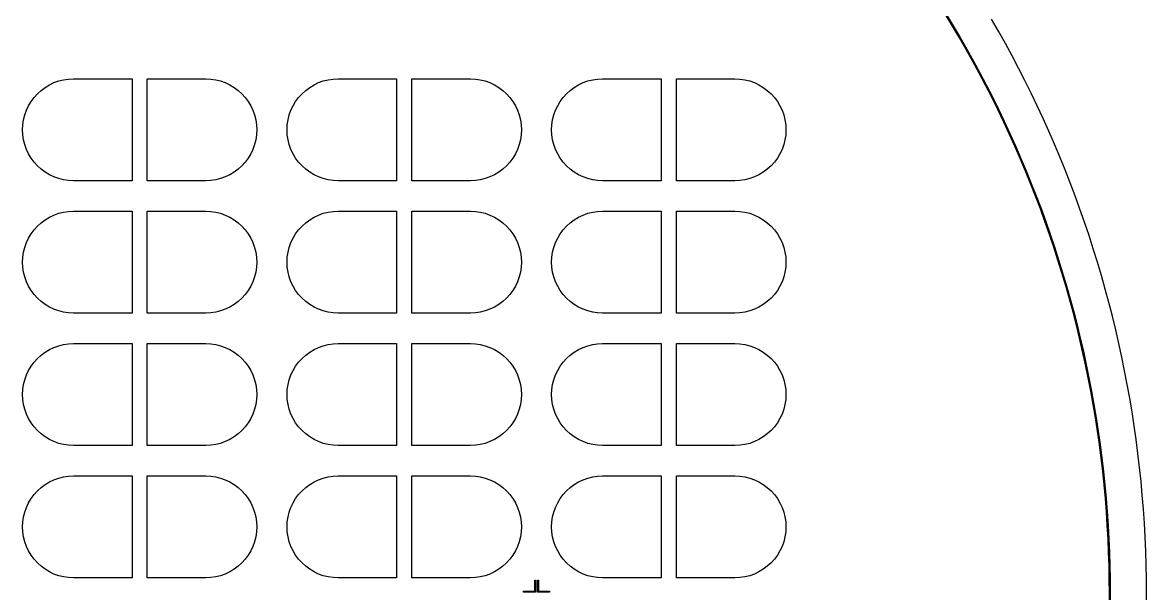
# Model space of a CAD drawing. Extents: x -18 to 132, y -42 to 114.
# Drawn here: x 55 to 131.5, y 36 to 74.8 of the extents above; entities that cross this region are included whole.
import ezdxf

# ---------------------------------------------------------------- set-up
doc = ezdxf.new("R2010")
doc.units = 0

msp = doc.modelspace()

# ---------------------------------------------------------------- linework, layer by layer
for p, q in [((118.308, 74.5448), (117.83, 75.3311)), ((117.873, 75.3573), (118.351, 74.5706)), ((121.432, 74.1996), (120.958, 75.0242)), ((118.776, 73.7528), (118.308, 74.5448)), ((118.351, 74.5706), (118.82, 73.778)), ((121.895, 73.3692), (121.432, 74.1996)), ((119.235, 72.955), (118.776, 73.7528)), ((118.82, 73.778), (119.278, 72.9797)), ((119.683, 72.1517), (119.235, 72.955)), ((119.278, 72.9797), (119.727, 72.1758)), ((122.349, 72.5332), (121.895, 73.3692)), ((120.122, 71.343), (119.683, 72.1517)), ((119.727, 72.1758), (120.166, 71.3665)), ((122.792, 71.6917), (122.349, 72.5332)), ((120.551, 70.5289), (120.122, 71.343)), ((120.166, 71.3665), (120.595, 70.5519)), ((123.225, 70.8449), (122.792, 71.6917)), ((56.2987, 70.1823), (56.5722, 70.3852)), ((56.5722, 70.3852), (56.8643, 70.5603)), ((56.8643, 70.5603), (57.1721, 70.7059)), ((57.1721, 70.7059), (57.4927, 70.8206)), ((57.4927, 70.8206), (57.823, 70.9033)), ((57.823, 70.9033), (58.1599, 70.9533)), ((58.1599, 70.9533), (58.5, 70.97)), ((58.5, 70.97), (62.485, 70.97)), ((62.485, 70.97), (62.485, 64.03)), ((63.515, 64.03), (63.515, 70.97)), ((63.515, 70.97), (67.5, 70.97)), ((67.5, 70.97), (67.8401, 70.9533)), ((67.8401, 70.9533), (68.177, 70.9033)), ((68.177, 70.9033), (68.5073, 70.8206)), ((68.5073, 70.8206), (68.8279, 70.7059)), ((68.8279, 70.7059), (69.1357, 70.5603)), ((69.1357, 70.5603), (69.4278, 70.3852)), ((69.4278, 70.3852), (69.7013, 70.1823)), ((74.2987, 70.1823), (74.5722, 70.3852)), ((74.5722, 70.3852), (74.8643, 70.5603)), ((74.8643, 70.5603), (75.1721, 70.7059)), ((75.1721, 70.7059), (75.4927, 70.8206)), ((75.4927, 70.8206), (75.823, 70.9033)), ((75.823, 70.9033), (76.1599, 70.9533)), ((76.1599, 70.9533), (76.5, 70.97)), ((76.5, 70.97), (80.485, 70.97)), ((80.485, 70.97), (80.485, 64.03)), ((81.515, 64.03), (81.515, 70.97)), ((81.515, 70.97), (85.5, 70.97)), ((85.5, 70.97), (85.8401, 70.9533)), ((85.8401, 70.9533), (86.177, 70.9033)), ((86.177, 70.9033), (86.5073, 70.8206)), ((86.5073, 70.8206), (86.8279, 70.7059)), ((86.8279, 70.7059), (87.1357, 70.5603)), ((87.1357, 70.5603), (87.4278, 70.3852)), ((87.4278, 70.3852), (87.7013, 70.1823)), ((92.2987, 70.1823), (92.5722, 70.3852)), ((92.5722, 70.3852), (92.8643, 70.5603)), ((92.8643, 70.5603), (93.1721, 70.7059)), ((93.1721, 70.7059), (93.4927, 70.8206)), ((93.4927, 70.8206), (93.823, 70.9033)), ((93.823, 70.9033), (94.1599, 70.9533)), ((94.1599, 70.9533), (94.5, 70.97)), ((94.5, 70.97), (98.485, 70.97)), ((98.485, 70.97), (98.485, 64.03)), ((99.515, 64.03), (99.515, 70.97)), ((99.515, 70.97), (103.5, 70.97)), ((103.5, 70.97), (103.84, 70.9533)), ((103.84, 70.9533), (104.177, 70.9033)), ((104.177, 70.9033), (104.507, 70.8206)), ((104.507, 70.8206), (104.828, 70.7059)), ((104.828, 70.7059), (105.136, 70.5603)), ((105.136, 70.5603), (105.428, 70.3852)), ((105.428, 70.3852), (105.701, 70.1823)), ((120.969, 69.7096), (120.551, 70.5289)), ((120.595, 70.5519), (121.014, 69.7321)), ((123.647, 69.9928), (123.225, 70.8449)), ((55.6148, 69.4278), (55.8177, 69.7013)), ((55.8177, 69.7013), (56.0463, 69.9537)), ((56.0463, 69.9537), (56.2987, 70.1823)), ((69.7013, 70.1823), (69.9537, 69.9537)), ((69.9537, 69.9537), (70.1823, 69.7013)), ((70.1823, 69.7013), (70.3852, 69.4278)), ((73.6148, 69.4278), (73.8177, 69.7013)), ((73.8177, 69.7013), (74.0463, 69.9537)), ((74.0463, 69.9537), (74.2987, 70.1823)), ((87.7013, 70.1823), (87.9537, 69.9537)), ((87.9537, 69.9537), (88.1823, 69.7013)), ((88.1823, 69.7013), (88.3852, 69.4278)), ((91.6148, 69.4278), (91.8177, 69.7013)), ((91.8177, 69.7013), (92.0463, 69.9537)), ((92.0463, 69.9537), (92.2987, 70.1823)), ((105.701, 70.1823), (105.954, 69.9537)), ((105.954, 69.9537), (106.182, 69.7013)), ((106.182, 69.7013), (106.385, 69.4278)), ((121.378, 68.8853), (120.969, 69.7096)), ((121.014, 69.7321), (121.423, 68.9072)), ((124.059, 69.1355), (123.647, 69.9928)), ((55.1794, 68.5073), (55.2941, 68.8279)), ((55.2941, 68.8279), (55.4397, 69.1357)), ((55.4397, 69.1357), (55.6148, 69.4278)), ((70.3852, 69.4278), (70.5603, 69.1357)), ((70.5603, 69.1357), (70.7059, 68.8279)), ((70.7059, 68.8279), (70.8206, 68.5073)), ((73.1794, 68.5073), (73.2941, 68.8279)), ((73.2941, 68.8279), (73.4397, 69.1357)), ((73.4397, 69.1357), (73.6148, 69.4278)), ((88.3852, 69.4278), (88.5603, 69.1357)), ((88.5603, 69.1357), (88.7059, 68.8279)), ((88.7059, 68.8279), (88.8206, 68.5073)), ((91.1794, 68.5073), (91.2941, 68.8279)), ((91.2941, 68.8279), (91.4397, 69.1357)), ((91.4397, 69.1357), (91.6148, 69.4278)), ((106.385, 69.4278), (106.56, 69.1357)), ((106.56, 69.1357), (106.706, 68.8279)), ((106.706, 68.8279), (106.821, 68.5073)), ((121.777, 68.0559), (121.378, 68.8853)), ((121.423, 68.9072), (121.822, 68.0773)), ((124.461, 68.2733), (124.059, 69.1355)), ((55.0467, 67.8401), (55.0967, 68.177)), ((55.0967, 68.177), (55.1794, 68.5073)), ((70.8206, 68.5073), (70.9033, 68.177)), ((70.9033, 68.177), (70.9533, 67.8401)), ((73.0467, 67.8401), (73.0967, 68.177)), ((73.0967, 68.177), (73.1794, 68.5073)), ((88.8206, 68.5073), (88.9033, 68.177)), ((88.9033, 68.177), (88.9533, 67.8401)), ((91.0467, 67.8401), (91.0967, 68.177)), ((91.0967, 68.177), (91.1794, 68.5073)), ((106.821, 68.5073), (106.903, 68.177)), ((106.903, 68.177), (106.953, 67.8401)), ((121.822, 68.0773), (122.21, 67.2426)), ((124.851, 67.4062), (124.461, 68.2733)), ((55.03, 67.5), (55.0467, 67.8401)), ((55.0467, 67.1599), (55.03, 67.5)), ((70.9533, 67.8401), (70.97, 67.5)), ((70.97, 67.5), (70.9533, 67.1599)), ((73.03, 67.5), (73.0467, 67.8401)), ((73.0467, 67.1599), (73.03, 67.5)), ((88.9533, 67.8401), (88.97, 67.5)), ((88.97, 67.5), (88.9533, 67.1599)), ((91.03, 67.5), (91.0467, 67.8401)), ((91.0467, 67.1599), (91.03, 67.5)), ((106.953, 67.8401), (106.97, 67.5)), ((106.97, 67.5), (106.953, 67.1599)), ((122.165, 67.2218), (121.777, 68.0559)), ((125.231, 66.5344), (124.851, 67.4062)), ((55.0967, 66.823), (55.0467, 67.1599)), ((55.1794, 66.4927), (55.0967, 66.823)), ((70.9033, 66.823), (70.8206, 66.4927)), ((70.9533, 67.1599), (70.9033, 66.823)), ((73.0967, 66.823), (73.0467, 67.1599)), ((73.1794, 66.4927), (73.0967, 66.823)), ((88.9033, 66.823), (88.8206, 66.4927)), ((88.9533, 67.1599), (88.9033, 66.823)), ((91.0967, 66.823), (91.0467, 67.1599)), ((91.1794, 66.4927), (91.0967, 66.823)), ((106.903, 66.823), (106.821, 66.4927)), ((106.953, 67.1599), (106.903, 66.823)), ((122.543, 66.383), (122.165, 67.2218)), ((122.21, 67.2426), (122.589, 66.4032)), ((125.601, 65.658), (125.231, 66.5344)), ((55.2941, 66.1721), (55.1794, 66.4927)), ((55.4397, 65.8643), (55.2941, 66.1721)), ((55.6148, 65.5722), (55.4397, 65.8643)), ((70.5603, 65.8643), (70.3852, 65.5722)), ((70.7059, 66.1721), (70.5603, 65.8643)), ((70.8206, 66.4927), (70.7059, 66.1721)), ((73.2941, 66.1721), (73.1794, 66.4927)), ((73.4397, 65.8643), (73.2941, 66.1721)), ((73.6148, 65.5722), (73.4397, 65.8643)), ((88.5603, 65.8643), (88.3852, 65.5722)), ((88.7059, 66.1721), (88.5603, 65.8643)), ((88.8206, 66.4927), (88.7059, 66.1721)), ((91.2941, 66.1721), (91.1794, 66.4927)), ((91.4397, 65.8643), (91.2941, 66.1721)), ((91.6148, 65.5722), (91.4397, 65.8643)), ((106.56, 65.8643), (106.385, 65.5722)), ((106.706, 66.1721), (106.56, 65.8643)), ((106.821, 66.4927), (106.706, 66.1721)), ((122.911, 65.5396), (122.543, 66.383)), ((122.589, 66.4032), (122.957, 65.5592)), ((55.8177, 65.2987), (55.6148, 65.5722)), ((56.0463, 65.0463), (55.8177, 65.2987)), ((56.2987, 64.8177), (56.0463, 65.0463)), ((69.9537, 65.0463), (69.7013, 64.8177)), ((70.1823, 65.2987), (69.9537, 65.0463)), ((70.3852, 65.5722), (70.1823, 65.2987)), ((73.8177, 65.2987), (73.6148, 65.5722)), ((74.0463, 65.0463), (73.8177, 65.2987)), ((74.2987, 64.8177), (74.0463, 65.0463)), ((87.9537, 65.0463), (87.7013, 64.8177)), ((88.1823, 65.2987), (87.9537, 65.0463)), ((88.3852, 65.5722), (88.1823, 65.2987)), ((91.8177, 65.2987), (91.6148, 65.5722)), ((92.0463, 65.0463), (91.8177, 65.2987)), ((92.2987, 64.8177), (92.0463, 65.0463)), ((105.954, 65.0463), (105.701, 64.8177)), ((106.182, 65.2987), (105.954, 65.0463)), ((106.385, 65.5722), (106.182, 65.2987)), ((123.268, 64.6917), (122.911, 65.5396)), ((122.957, 65.5592), (123.314, 64.7108)), ((125.959, 64.7771), (125.601, 65.658)), ((56.5722, 64.6148), (56.2987, 64.8177)), ((56.8643, 64.4397), (56.5722, 64.6148)), ((57.1721, 64.2941), (56.8643, 64.4397)), ((57.4927, 64.1794), (57.1721, 64.2941)), ((68.8279, 64.2941), (68.5073, 64.1794)), ((69.1357, 64.4397), (68.8279, 64.2941)), ((69.4278, 64.6148), (69.1357, 64.4397)), ((69.7013, 64.8177), (69.4278, 64.6148)), ((74.5722, 64.6148), (74.2987, 64.8177)), ((74.8643, 64.4397), (74.5722, 64.6148)), ((75.1721, 64.2941), (74.8643, 64.4397)), ((75.4927, 64.1794), (75.1721, 64.2941)), ((86.8279, 64.2941), (86.5073, 64.1794)), ((87.1357, 64.4397), (86.8279, 64.2941)), ((87.4278, 64.6148), (87.1357, 64.4397)), ((87.7013, 64.8177), (87.4278, 64.6148)), ((92.5722, 64.6148), (92.2987, 64.8177)), ((92.8643, 64.4397), (92.5722, 64.6148)), ((93.1721, 64.2941), (92.8643, 64.4397)), ((93.4927, 64.1794), (93.1721, 64.2941)), ((104.828, 64.2941), (104.507, 64.1794)), ((105.136, 64.4397), (104.828, 64.2941)), ((105.428, 64.6148), (105.136, 64.4397)), ((105.701, 64.8177), (105.428, 64.6148)), ((123.615, 63.8395), (123.268, 64.6917)), ((123.314, 64.7108), (123.661, 63.8581)), ((126.307, 63.8919), (125.959, 64.7771)), ((57.823, 64.0967), (57.4927, 64.1794)), ((58.1599, 64.0467), (57.823, 64.0967)), ((58.5, 64.03), (58.1599, 64.0467)), ((62.485, 64.03), (58.5, 64.03)), ((67.5, 64.03), (63.515, 64.03)), ((67.8401, 64.0467), (67.5, 64.03)), ((68.177, 64.0967), (67.8401, 64.0467)), ((68.5073, 64.1794), (68.177, 64.0967)), ((75.823, 64.0967), (75.4927, 64.1794)), ((76.1599, 64.0467), (75.823, 64.0967)), ((76.5, 64.03), (76.1599, 64.0467)), ((80.485, 64.03), (76.5, 64.03)), ((85.5, 64.03), (81.515, 64.03)), ((85.8401, 64.0467), (85.5, 64.03)), ((86.177, 64.0967), (85.8401, 64.0467)), ((86.5073, 64.1794), (86.177, 64.0967)), ((93.823, 64.0967), (93.4927, 64.1794)), ((94.1599, 64.0467), (93.823, 64.0967)), ((94.5, 64.03), (94.1599, 64.0467)), ((98.485, 64.03), (94.5, 64.03)), ((103.5, 64.03), (99.515, 64.03)), ((103.84, 64.0467), (103.5, 64.03)), ((104.177, 64.0967), (103.84, 64.0467)), ((104.507, 64.1794), (104.177, 64.0967)), ((123.951, 62.9831), (123.615, 63.8395)), ((123.661, 63.8581), (123.998, 63.0011)), ((126.644, 63.0024), (126.307, 63.8919)), ((124.277, 62.1227), (123.951, 62.9831)), ((123.998, 63.0011), (124.324, 62.1401)), ((126.97, 62.109), (126.644, 63.0024)), ((57.823, 61.9033), (58.1599, 61.9533)), ((58.1599, 61.9533), (58.5, 61.97)), ((58.5, 61.97), (62.485, 61.97)), ((62.485, 61.97), (62.485, 55.03)), ((63.515, 55.03), (63.515, 61.97)), ((63.515, 61.97), (67.5, 61.97)), ((67.5, 61.97), (67.8401, 61.9533)), ((67.8401, 61.9533), (68.177, 61.9033)), ((75.823, 61.9033), (76.1599, 61.9533)), ((76.1599, 61.9533), (76.5, 61.97)), ((76.5, 61.97), (80.485, 61.97)), ((80.485, 61.97), (80.485, 55.03)), ((81.515, 55.03), (81.515, 61.97)), ((81.515, 61.97), (85.5, 61.97)), ((85.5, 61.97), (85.8401, 61.9533)), ((85.8401, 61.9533), (86.177, 61.9033)), ((93.823, 61.9033), (94.1599, 61.9533)), ((94.1599, 61.9533), (94.5, 61.97)), ((94.5, 61.97), (98.485, 61.97)), ((98.485, 61.97), (98.485, 55.03)), ((99.515, 55.03), (99.515, 61.97)), ((99.515, 61.97), (103.5, 61.97)), ((103.5, 61.97), (103.84, 61.9533)), ((103.84, 61.9533), (104.177, 61.9033)), ((124.592, 61.2583), (124.277, 62.1227)), ((124.324, 62.1401), (124.639, 61.2752)), ((127.285, 61.2115), (126.97, 62.109)), ((56.0463, 60.9537), (56.2987, 61.1823)), ((56.2987, 61.1823), (56.5722, 61.3852)), ((56.5722, 61.3852), (56.8643, 61.5603)), ((56.8643, 61.5603), (57.1721, 61.7059)), ((57.1721, 61.7059), (57.4927, 61.8206)), ((57.4927, 61.8206), (57.823, 61.9033)), ((68.177, 61.9033), (68.5073, 61.8206)), ((68.5073, 61.8206), (68.8279, 61.7059)), ((68.8279, 61.7059), (69.1357, 61.5603)), ((69.1357, 61.5603), (69.4278, 61.3852)), ((69.4278, 61.3852), (69.7013, 61.1823)), ((69.7013, 61.1823), (69.9537, 60.9537)), ((74.0463, 60.9537), (74.2987, 61.1823)), ((74.2987, 61.1823), (74.5722, 61.3852)), ((74.5722, 61.3852), (74.8643, 61.5603)), ((74.8643, 61.5603), (75.1721, 61.7059)), ((75.1721, 61.7059), (75.4927, 61.8206)), ((75.4927, 61.8206), (75.823, 61.9033)), ((86.177, 61.9033), (86.5073, 61.8206)), ((86.5073, 61.8206), (86.8279, 61.7059)), ((86.8279, 61.7059), (87.1357, 61.5603)), ((87.1357, 61.5603), (87.4278, 61.3852)), ((87.4278, 61.3852), (87.7013, 61.1823)), ((87.7013, 61.1823), (87.9537, 60.9537)), ((92.0463, 60.9537), (92.2987, 61.1823)), ((92.2987, 61.1823), (92.5722, 61.3852)), ((92.5722, 61.3852), (92.8643, 61.5603)), ((92.8643, 61.5603), (93.1721, 61.7059)), ((93.1721, 61.7059), (93.4927, 61.8206)), ((93.4927, 61.8206), (93.823, 61.9033)), ((104.177, 61.9033), (104.507, 61.8206)), ((104.507, 61.8206), (104.828, 61.7059)), ((104.828, 61.7059), (105.136, 61.5603)), ((105.136, 61.5603), (105.428, 61.3852)), ((105.428, 61.3852), (105.701, 61.1823)), ((105.701, 61.1823), (105.954, 60.9537)), ((124.897, 60.3901), (124.592, 61.2583)), ((124.639, 61.2752), (124.944, 60.4064)), ((127.588, 60.3103), (127.285, 61.2115)), ((55.4397, 60.1357), (55.6148, 60.4278)), ((55.6148, 60.4278), (55.8177, 60.7013)), ((55.8177, 60.7013), (56.0463, 60.9537)), ((69.9537, 60.9537), (70.1823, 60.7013)), ((70.1823, 60.7013), (70.3852, 60.4278)), ((70.3852, 60.4278), (70.5603, 60.1357)), ((73.4397, 60.1357), (73.6148, 60.4278)), ((73.6148, 60.4278), (73.8177, 60.7013)), ((73.8177, 60.7013), (74.0463, 60.9537)), ((87.9537, 60.9537), (88.1823, 60.7013)), ((88.1823, 60.7013), (88.3852, 60.4278)), ((88.3852, 60.4278), (88.5603, 60.1357)), ((91.4397, 60.1357), (91.6148, 60.4278)), ((91.6148, 60.4278), (91.8177, 60.7013)), ((91.8177, 60.7013), (92.0463, 60.9537)), ((105.954, 60.9537), (106.182, 60.7013)), ((106.182, 60.7013), (106.385, 60.4278)), ((106.385, 60.4278), (106.56, 60.1357)), ((55.1794, 59.5073), (55.2941, 59.8279)), ((55.2941, 59.8279), (55.4397, 60.1357)), ((70.5603, 60.1357), (70.7059, 59.8279)), ((70.7059, 59.8279), (70.8206, 59.5073)), ((73.1794, 59.5073), (73.2941, 59.8279)), ((73.2941, 59.8279), (73.4397, 60.1357)), ((88.5603, 60.1357), (88.7059, 59.8279)), ((88.7059, 59.8279), (88.8206, 59.5073)), ((91.1794, 59.5073), (91.2941, 59.8279)), ((91.2941, 59.8279), (91.4397, 60.1357)), ((106.56, 60.1357), (106.706, 59.8279)), ((106.706, 59.8279), (106.821, 59.5073)), ((125.191, 59.5183), (124.897, 60.3901)), ((124.944, 60.4064), (125.238, 59.534)), ((127.881, 59.4055), (127.588, 60.3103)), ((55.0467, 58.8401), (55.0967, 59.177)), ((55.0967, 59.177), (55.1794, 59.5073)), ((70.8206, 59.5073), (70.9033, 59.177)), ((70.9033, 59.177), (70.9533, 58.8401)), ((73.0467, 58.8401), (73.0967, 59.177)), ((73.0967, 59.177), (73.1794, 59.5073)), ((88.8206, 59.5073), (88.9033, 59.177)), ((88.9033, 59.177), (88.9533, 58.8401)), ((91.0467, 58.8401), (91.0967, 59.177)), ((91.0967, 59.177), (91.1794, 59.5073)), ((106.821, 59.5073), (106.903, 59.177)), ((106.903, 59.177), (106.953, 58.8401)), ((125.474, 58.6429), (125.191, 59.5183)), ((125.238, 59.534), (125.522, 58.658)), ((128.163, 58.4971), (127.881, 59.4055)), ((55.03, 58.5), (55.0467, 58.8401)), ((55.0467, 58.1599), (55.03, 58.5)), ((55.0967, 57.823), (55.0467, 58.1599)), ((70.9533, 58.1599), (70.9033, 57.823)), ((70.9533, 58.8401), (70.97, 58.5)), ((70.97, 58.5), (70.9533, 58.1599)), ((73.03, 58.5), (73.0467, 58.8401)), ((73.0467, 58.1599), (73.03, 58.5)), ((73.0967, 57.823), (73.0467, 58.1599)), ((88.9533, 58.1599), (88.9033, 57.823)), ((88.9533, 58.8401), (88.97, 58.5)), ((88.97, 58.5), (88.9533, 58.1599)), ((91.03, 58.5), (91.0467, 58.8401)), ((91.0467, 58.1599), (91.03, 58.5)), ((91.0967, 57.823), (91.0467, 58.1599)), ((106.953, 58.1599), (106.903, 57.823)), ((106.953, 58.8401), (106.97, 58.5)), ((106.97, 58.5), (106.953, 58.1599)), ((125.747, 57.7641), (125.474, 58.6429)), ((125.522, 58.658), (125.794, 57.7786)), ((128.433, 57.5853), (128.163, 58.4971)), ((55.1794, 57.4927), (55.0967, 57.823)), ((55.2941, 57.1721), (55.1794, 57.4927)), ((70.8206, 57.4927), (70.7059, 57.1721)), ((70.9033, 57.823), (70.8206, 57.4927)), ((73.1794, 57.4927), (73.0967, 57.823)), ((73.2941, 57.1721), (73.1794, 57.4927)), ((88.8206, 57.4927), (88.7059, 57.1721)), ((88.9033, 57.823), (88.8206, 57.4927)), ((91.1794, 57.4927), (91.0967, 57.823)), ((91.2941, 57.1721), (91.1794, 57.4927)), ((106.821, 57.4927), (106.706, 57.1721)), ((106.903, 57.823), (106.821, 57.4927)), ((126.008, 56.882), (125.747, 57.7641)), ((125.794, 57.7786), (126.056, 56.8959)), ((128.693, 56.6702), (128.433, 57.5853)), ((55.4397, 56.8643), (55.2941, 57.1721)), ((55.6148, 56.5722), (55.4397, 56.8643)), ((70.5603, 56.8643), (70.3852, 56.5722)), ((70.7059, 57.1721), (70.5603, 56.8643)), ((73.4397, 56.8643), (73.2941, 57.1721)), ((73.6148, 56.5722), (73.4397, 56.8643)), ((88.5603, 56.8643), (88.3852, 56.5722)), ((88.7059, 57.1721), (88.5603, 56.8643)), ((91.4397, 56.8643), (91.2941, 57.1721)), ((91.6148, 56.5722), (91.4397, 56.8643)), ((106.56, 56.8643), (106.385, 56.5722)), ((106.706, 57.1721), (106.56, 56.8643)), ((126.259, 55.9968), (126.008, 56.882)), ((126.056, 56.8959), (126.307, 56.0101)), ((128.941, 55.7521), (128.693, 56.6702)), ((55.8177, 56.2987), (55.6148, 56.5722)), ((56.0463, 56.0463), (55.8177, 56.2987)), ((56.2987, 55.8177), (56.0463, 56.0463)), ((69.9537, 56.0463), (69.7013, 55.8177)), ((70.1823, 56.2987), (69.9537, 56.0463)), ((70.3852, 56.5722), (70.1823, 56.2987)), ((73.8177, 56.2987), (73.6148, 56.5722)), ((74.0463, 56.0463), (73.8177, 56.2987)), ((74.2987, 55.8177), (74.0463, 56.0463)), ((87.9537, 56.0463), (87.7013, 55.8177)), ((88.1823, 56.2987), (87.9537, 56.0463)), ((88.3852, 56.5722), (88.1823, 56.2987)), ((91.8177, 56.2987), (91.6148, 56.5722)), ((92.0463, 56.0463), (91.8177, 56.2987)), ((92.2987, 55.8177), (92.0463, 56.0463)), ((105.954, 56.0463), (105.701, 55.8177)), ((106.182, 56.2987), (105.954, 56.0463)), ((106.385, 56.5722), (106.182, 56.2987)), ((126.499, 55.1086), (126.259, 55.9968)), ((126.307, 56.0101), (126.547, 55.1213)), ((56.5722, 55.6148), (56.2987, 55.8177)), ((56.8643, 55.4397), (56.5722, 55.6148)), ((57.1721, 55.2941), (56.8643, 55.4397)), ((57.4927, 55.1794), (57.1721, 55.2941)), ((57.823, 55.0967), (57.4927, 55.1794)), ((58.1599, 55.0467), (57.823, 55.0967)), ((68.177, 55.0967), (67.8401, 55.0467)), ((68.5073, 55.1794), (68.177, 55.0967)), ((68.8279, 55.2941), (68.5073, 55.1794)), ((69.1357, 55.4397), (68.8279, 55.2941)), ((69.4278, 55.6148), (69.1357, 55.4397)), ((69.7013, 55.8177), (69.4278, 55.6148)), ((74.5722, 55.6148), (74.2987, 55.8177)), ((74.8643, 55.4397), (74.5722, 55.6148)), ((75.1721, 55.2941), (74.8643, 55.4397)), ((75.4927, 55.1794), (75.1721, 55.2941)), ((75.823, 55.0967), (75.4927, 55.1794)), ((76.1599, 55.0467), (75.823, 55.0967)), ((86.177, 55.0967), (85.8401, 55.0467)), ((86.5073, 55.1794), (86.177, 55.0967)), ((86.8279, 55.2941), (86.5073, 55.1794)), ((87.1357, 55.4397), (86.8279, 55.2941)), ((87.4278, 55.6148), (87.1357, 55.4397)), ((87.7013, 55.8177), (87.4278, 55.6148)), ((92.5722, 55.6148), (92.2987, 55.8177)), ((92.8643, 55.4397), (92.5722, 55.6148)), ((93.1721, 55.2941), (92.8643, 55.4397)), ((93.4927, 55.1794), (93.1721, 55.2941)), ((93.823, 55.0967), (93.4927, 55.1794)), ((94.1599, 55.0467), (93.823, 55.0967)), ((104.177, 55.0967), (103.84, 55.0467)), ((104.507, 55.1794), (104.177, 55.0967)), ((104.828, 55.2941), (104.507, 55.1794)), ((105.136, 55.4397), (104.828, 55.2941)), ((105.428, 55.6148), (105.136, 55.4397)), ((105.701, 55.8177), (105.428, 55.6148)), ((126.728, 54.2174), (126.499, 55.1086)), ((126.547, 55.1213), (126.777, 54.2296)), ((129.177, 54.831), (128.941, 55.7521)), ((58.5, 55.03), (58.1599, 55.0467)), ((62.485, 55.03), (58.5, 55.03)), ((67.5, 55.03), (63.515, 55.03)), ((67.8401, 55.0467), (67.5, 55.03)), ((76.5, 55.03), (76.1599, 55.0467)), ((80.485, 55.03), (76.5, 55.03)), ((85.5, 55.03), (81.515, 55.03)), ((85.8401, 55.0467), (85.5, 55.03)), ((94.5, 55.03), (94.1599, 55.0467)), ((98.485, 55.03), (94.5, 55.03)), ((103.5, 55.03), (99.515, 55.03)), ((103.84, 55.0467), (103.5, 55.03)), ((129.403, 53.907), (129.177, 54.831)), ((126.946, 53.3236), (126.728, 54.2174)), ((126.777, 54.2296), (126.995, 53.3351)), ((129.617, 52.9803), (129.403, 53.907)), ((57.1721, 52.7059), (57.4927, 52.8206)), ((57.4927, 52.8206), (57.823, 52.9033)), ((57.823, 52.9033), (58.1599, 52.9533)), ((58.1599, 52.9533), (58.5, 52.97)), ((58.5, 52.97), (62.485, 52.97)), ((62.485, 52.97), (62.485, 46.03)), ((63.515, 46.03), (63.515, 52.97)), ((63.515, 52.97), (67.5, 52.97)), ((67.5, 52.97), (67.8401, 52.9533)), ((67.8401, 52.9533), (68.177, 52.9033)), ((68.177, 52.9033), (68.5073, 52.8206)), ((68.5073, 52.8206), (68.8279, 52.7059)), ((75.1721, 52.7059), (75.4927, 52.8206)), ((75.4927, 52.8206), (75.823, 52.9033)), ((75.823, 52.9033), (76.1599, 52.9533)), ((76.1599, 52.9533), (76.5, 52.97)), ((76.5, 52.97), (80.485, 52.97)), ((80.485, 52.97), (80.485, 46.03)), ((81.515, 46.03), (81.515, 52.97)), ((81.515, 52.97), (85.5, 52.97)), ((85.5, 52.97), (85.8401, 52.9533)), ((85.8401, 52.9533), (86.177, 52.9033)), ((86.177, 52.9033), (86.5073, 52.8206)), ((86.5073, 52.8206), (86.8279, 52.7059)), ((93.1721, 52.7059), (93.4927, 52.8206)), ((93.4927, 52.8206), (93.823, 52.9033)), ((93.823, 52.9033), (94.1599, 52.9533)), ((94.1599, 52.9533), (94.5, 52.97)), ((94.5, 52.97), (98.485, 52.97)), ((98.485, 52.97), (98.485, 46.03)), ((99.515, 46.03), (99.515, 52.97)), ((99.515, 52.97), (103.5, 52.97)), ((103.5, 52.97), (103.84, 52.9533)), ((103.84, 52.9533), (104.177, 52.9033)), ((104.177, 52.9033), (104.507, 52.8206)), ((104.507, 52.8206), (104.828, 52.7059)), ((127.153, 52.4271), (126.946, 53.3236)), ((126.995, 53.3351), (127.202, 52.4381)), ((129.82, 52.0511), (129.617, 52.9803)), ((56.0463, 51.9537), (56.2987, 52.1823)), ((56.2987, 52.1823), (56.5722, 52.3852)), ((56.5722, 52.3852), (56.8643, 52.5603)), ((56.8643, 52.5603), (57.1721, 52.7059)), ((68.8279, 52.7059), (69.1357, 52.5603)), ((69.1357, 52.5603), (69.4278, 52.3852)), ((69.4278, 52.3852), (69.7013, 52.1823)), ((69.7013, 52.1823), (69.9537, 51.9537)), ((74.0463, 51.9537), (74.2987, 52.1823)), ((74.2987, 52.1823), (74.5722, 52.3852)), ((74.5722, 52.3852), (74.8643, 52.5603)), ((74.8643, 52.5603), (75.1721, 52.7059)), ((86.8279, 52.7059), (87.1357, 52.5603)), ((87.1357, 52.5603), (87.4278, 52.3852)), ((87.4278, 52.3852), (87.7013, 52.1823)), ((87.7013, 52.1823), (87.9537, 51.9537)), ((92.0463, 51.9537), (92.2987, 52.1823)), ((92.2987, 52.1823), (92.5722, 52.3852)), ((92.5722, 52.3852), (92.8643, 52.5603)), ((92.8643, 52.5603), (93.1721, 52.7059)), ((104.828, 52.7059), (105.136, 52.5603)), ((105.136, 52.5603), (105.428, 52.3852)), ((105.428, 52.3852), (105.701, 52.1823)), ((105.701, 52.1823), (105.954, 51.9537)), ((127.349, 51.5282), (127.153, 52.4271)), ((127.202, 52.4381), (127.398, 51.5385)), ((130.011, 51.1195), (129.82, 52.0511)), ((55.4397, 51.1357), (55.6148, 51.4278)), ((55.6148, 51.4278), (55.8177, 51.7013)), ((55.8177, 51.7013), (56.0463, 51.9537)), ((69.9537, 51.9537), (70.1823, 51.7013)), ((70.1823, 51.7013), (70.3852, 51.4278)), ((70.3852, 51.4278), (70.5603, 51.1357)), ((73.4397, 51.1357), (73.6148, 51.4278)), ((73.6148, 51.4278), (73.8177, 51.7013)), ((73.8177, 51.7013), (74.0463, 51.9537)), ((87.9537, 51.9537), (88.1823, 51.7013)), ((88.1823, 51.7013), (88.3852, 51.4278)), ((88.3852, 51.4278), (88.5603, 51.1357)), ((91.4397, 51.1357), (91.6148, 51.4278)), ((91.6148, 51.4278), (91.8177, 51.7013)), ((91.8177, 51.7013), (92.0463, 51.9537)), ((105.954, 51.9537), (106.182, 51.7013)), ((106.182, 51.7013), (106.385, 51.4278)), ((106.385, 51.4278), (106.56, 51.1357)), ((127.534, 50.6269), (127.349, 51.5282)), ((127.398, 51.5385), (127.583, 50.6366)), ((55.0967, 50.177), (55.1794, 50.5073)), ((55.1794, 50.5073), (55.2941, 50.8279)), ((55.2941, 50.8279), (55.4397, 51.1357)), ((70.5603, 51.1357), (70.7059, 50.8279)), ((70.7059, 50.8279), (70.8206, 50.5073)), ((70.8206, 50.5073), (70.9033, 50.177)), ((73.0967, 50.177), (73.1794, 50.5073)), ((73.1794, 50.5073), (73.2941, 50.8279)), ((73.2941, 50.8279), (73.4397, 51.1357)), ((88.5603, 51.1357), (88.7059, 50.8279)), ((88.7059, 50.8279), (88.8206, 50.5073)), ((88.8206, 50.5073), (88.9033, 50.177)), ((91.0967, 50.177), (91.1794, 50.5073)), ((91.1794, 50.5073), (91.2941, 50.8279)), ((91.2941, 50.8279), (91.4397, 51.1357)), ((106.56, 51.1357), (106.706, 50.8279)), ((106.706, 50.8279), (106.821, 50.5073)), ((106.821, 50.5073), (106.903, 50.177)), ((127.708, 49.7234), (127.534, 50.6269)), ((127.583, 50.6366), (127.757, 49.7326)), ((130.191, 50.1856), (130.011, 51.1195)), ((55.03, 49.5), (55.0467, 49.8401)), ((55.0467, 49.8401), (55.0967, 50.177)), ((70.9033, 50.177), (70.9533, 49.8401)), ((70.9533, 49.8401), (70.97, 49.5)), ((73.03, 49.5), (73.0467, 49.8401)), ((73.0467, 49.8401), (73.0967, 50.177)), ((88.9033, 50.177), (88.9533, 49.8401)), ((88.9533, 49.8401), (88.97, 49.5)), ((91.03, 49.5), (91.0467, 49.8401)), ((91.0467, 49.8401), (91.0967, 50.177)), ((106.903, 50.177), (106.953, 49.8401)), ((106.953, 49.8401), (106.97, 49.5)), ((127.871, 48.8179), (127.708, 49.7234)), ((127.757, 49.7326), (127.92, 48.8264)), ((130.359, 49.2495), (130.191, 50.1856)), ((55.0467, 49.1599), (55.03, 49.5)), ((55.0967, 48.823), (55.0467, 49.1599)), ((70.9533, 49.1599), (70.9033, 48.823)), ((70.97, 49.5), (70.9533, 49.1599)), ((73.0467, 49.1599), (73.03, 49.5)), ((73.0967, 48.823), (73.0467, 49.1599)), ((88.9533, 49.1599), (88.9033, 48.823)), ((88.97, 49.5), (88.9533, 49.1599)), ((91.0467, 49.1599), (91.03, 49.5)), ((91.0967, 48.823), (91.0467, 49.1599)), ((106.953, 49.1599), (106.903, 48.823)), ((106.97, 49.5), (106.953, 49.1599)), ((130.516, 48.3115), (130.359, 49.2495)), ((55.1794, 48.4927), (55.0967, 48.823)), ((55.2941, 48.1721), (55.1794, 48.4927)), ((70.8206, 48.4927), (70.7059, 48.1721)), ((70.9033, 48.823), (70.8206, 48.4927)), ((73.1794, 48.4927), (73.0967, 48.823)), ((73.2941, 48.1721), (73.1794, 48.4927)), ((88.8206, 48.4927), (88.7059, 48.1721)), ((88.9033, 48.823), (88.8206, 48.4927)), ((91.1794, 48.4927), (91.0967, 48.823)), ((91.2941, 48.1721), (91.1794, 48.4927)), ((106.821, 48.4927), (106.706, 48.1721)), ((106.903, 48.823), (106.821, 48.4927)), ((128.023, 47.9104), (127.871, 48.8179)), ((127.92, 48.8264), (128.072, 47.9183)), ((130.661, 47.3716), (130.516, 48.3115)), ((55.4397, 47.8643), (55.2941, 48.1721)), ((55.6148, 47.5722), (55.4397, 47.8643)), ((55.8177, 47.2987), (55.6148, 47.5722)), ((70.3852, 47.5722), (70.1823, 47.2987)), ((70.5603, 47.8643), (70.3852, 47.5722)), ((70.7059, 48.1721), (70.5603, 47.8643)), ((73.4397, 47.8643), (73.2941, 48.1721)), ((73.6148, 47.5722), (73.4397, 47.8643)), ((73.8177, 47.2987), (73.6148, 47.5722)), ((88.3852, 47.5722), (88.1823, 47.2987)), ((88.5603, 47.8643), (88.3852, 47.5722)), ((88.7059, 48.1721), (88.5603, 47.8643)), ((91.4397, 47.8643), (91.2941, 48.1721)), ((91.6148, 47.5722), (91.4397, 47.8643)), ((91.8177, 47.2987), (91.6148, 47.5722)), ((106.385, 47.5722), (106.182, 47.2987)), ((106.56, 47.8643), (106.385, 47.5722)), ((106.706, 48.1721), (106.56, 47.8643)), ((128.163, 47.0011), (128.023, 47.9104)), ((128.072, 47.9183), (128.213, 47.0085)), ((56.0463, 47.0463), (55.8177, 47.2987)), ((56.2987, 46.8177), (56.0463, 47.0463)), ((56.5722, 46.6148), (56.2987, 46.8177)), ((69.7013, 46.8177), (69.4278, 46.6148)), ((69.9537, 47.0463), (69.7013, 46.8177)), ((70.1823, 47.2987), (69.9537, 47.0463)), ((74.0463, 47.0463), (73.8177, 47.2987)), ((74.2987, 46.8177), (74.0463, 47.0463)), ((74.5722, 46.6148), (74.2987, 46.8177)), ((87.7013, 46.8177), (87.4278, 46.6148)), ((87.9537, 47.0463), (87.7013, 46.8177)), ((88.1823, 47.2987), (87.9537, 47.0463)), ((92.0463, 47.0463), (91.8177, 47.2987)), ((92.2987, 46.8177), (92.0463, 47.0463)), ((92.5722, 46.6148), (92.2987, 46.8177)), ((105.701, 46.8177), (105.428, 46.6148)), ((105.954, 47.0463), (105.701, 46.8177)), ((106.182, 47.2987), (105.954, 47.0463)), ((128.293, 46.0902), (128.163, 47.0011)), ((128.213, 47.0085), (128.342, 46.0969)), ((130.795, 46.43), (130.661, 47.3716)), ((56.8643, 46.4397), (56.5722, 46.6148)), ((57.1721, 46.2941), (56.8643, 46.4397)), ((57.4927, 46.1794), (57.1721, 46.2941)), ((57.823, 46.0967), (57.4927, 46.1794)), ((58.1599, 46.0467), (57.823, 46.0967)), ((58.5, 46.03), (58.1599, 46.0467)), ((62.485, 46.03), (58.5, 46.03)), ((67.5, 46.03), (63.515, 46.03)), ((67.8401, 46.0467), (67.5, 46.03)), ((68.177, 46.0967), (67.8401, 46.0467)), ((68.5073, 46.1794), (68.177, 46.0967)), ((68.8279, 46.2941), (68.5073, 46.1794)), ((69.1357, 46.4397), (68.8279, 46.2941)), ((69.4278, 46.6148), (69.1357, 46.4397)), ((74.8643, 46.4397), (74.5722, 46.6148)), ((75.1721, 46.2941), (74.8643, 46.4397)), ((75.4927, 46.1794), (75.1721, 46.2941)), ((75.823, 46.0967), (75.4927, 46.1794)), ((76.1599, 46.0467), (75.823, 46.0967)), ((76.5, 46.03), (76.1599, 46.0467)), ((80.485, 46.03), (76.5, 46.03)), ((85.5, 46.03), (81.515, 46.03)), ((85.8401, 46.0467), (85.5, 46.03)), ((86.177, 46.0967), (85.8401, 46.0467)), ((86.5073, 46.1794), (86.177, 46.0967)), ((86.8279, 46.2941), (86.5073, 46.1794)), ((87.1357, 46.4397), (86.8279, 46.2941)), ((87.4278, 46.6148), (87.1357, 46.4397)), ((92.8643, 46.4397), (92.5722, 46.6148)), ((93.1721, 46.2941), (92.8643, 46.4397)), ((93.4927, 46.1794), (93.1721, 46.2941)), ((93.823, 46.0967), (93.4927, 46.1794)), ((94.1599, 46.0467), (93.823, 46.0967)), ((94.5, 46.03), (94.1599, 46.0467)), ((98.485, 46.03), (94.5, 46.03)), ((103.5, 46.03), (99.515, 46.03)), ((103.84, 46.0467), (103.5, 46.03)), ((104.177, 46.0967), (103.84, 46.0467)), ((104.507, 46.1794), (104.177, 46.0967)), ((104.828, 46.2941), (104.507, 46.1794)), ((105.136, 46.4397), (104.828, 46.2941)), ((105.428, 46.6148), (105.136, 46.4397)), ((128.411, 45.1777), (128.293, 46.0902)), ((128.342, 46.0969), (128.461, 45.1839)), ((130.917, 45.4868), (130.795, 46.43)), ((128.518, 44.2639), (128.411, 45.1777)), ((128.461, 45.1839), (128.568, 44.2694)), ((131.028, 44.5422), (130.917, 45.4868)), ((131.127, 43.5963), (131.028, 44.5422)), ((56.8643, 43.5603), (57.1721, 43.7059)), ((57.1721, 43.7059), (57.4927, 43.8206)), ((57.4927, 43.8206), (57.823, 43.9033)), ((57.823, 43.9033), (58.1599, 43.9533)), ((58.1599, 43.9533), (58.5, 43.97)), ((58.5, 43.97), (62.485, 43.97)), ((62.485, 43.97), (62.485, 37.03)), ((63.515, 37.03), (63.515, 43.97)), ((63.515, 43.97), (67.5, 43.97)), ((67.5, 43.97), (67.8401, 43.9533)), ((67.8401, 43.9533), (68.177, 43.9033)), ((68.177, 43.9033), (68.5073, 43.8206)), ((68.5073, 43.8206), (68.8279, 43.7059)), ((68.8279, 43.7059), (69.1357, 43.5603)), ((74.8643, 43.5603), (75.1721, 43.7059)), ((75.1721, 43.7059), (75.4927, 43.8206)), ((75.4927, 43.8206), (75.823, 43.9033)), ((75.823, 43.9033), (76.1599, 43.9533)), ((76.1599, 43.9533), (76.5, 43.97)), ((76.5, 43.97), (80.485, 43.97)), ((80.485, 43.97), (80.485, 37.03)), ((81.515, 37.03), (81.515, 43.97)), ((81.515, 43.97), (85.5, 43.97)), ((85.5, 43.97), (85.8401, 43.9533)), ((85.8401, 43.9533), (86.177, 43.9033)), ((86.177, 43.9033), (86.5073, 43.8206)), ((86.5073, 43.8206), (86.8279, 43.7059)), ((86.8279, 43.7059), (87.1357, 43.5603)), ((92.8643, 43.5603), (93.1721, 43.7059)), ((93.1721, 43.7059), (93.4927, 43.8206)), ((93.4927, 43.8206), (93.823, 43.9033)), ((93.823, 43.9033), (94.1599, 43.9533)), ((94.1599, 43.9533), (94.5, 43.97)), ((94.5, 43.97), (98.485, 43.97)), ((98.485, 43.97), (98.485, 37.03)), ((99.515, 37.03), (99.515, 43.97)), ((99.515, 43.97), (103.5, 43.97)), ((103.5, 43.97), (103.84, 43.9533)), ((103.84, 43.9533), (104.177, 43.9033)), ((104.177, 43.9033), (104.507, 43.8206)), ((104.507, 43.8206), (104.828, 43.7059)), ((104.828, 43.7059), (105.136, 43.5603)), ((128.614, 43.3488), (128.518, 44.2639)), ((128.568, 44.2694), (128.664, 43.3537)), ((131.214, 42.6493), (131.127, 43.5963)), ((55.8177, 42.7013), (56.0463, 42.9537)), ((56.0463, 42.9537), (56.2987, 43.1823)), ((56.2987, 43.1823), (56.5722, 43.3852)), ((56.5722, 43.3852), (56.8643, 43.5603)), ((69.1357, 43.5603), (69.4278, 43.3852)), ((69.4278, 43.3852), (69.7013, 43.1823)), ((69.7013, 43.1823), (69.9537, 42.9537)), ((69.9537, 42.9537), (70.1823, 42.7013)), ((73.8177, 42.7013), (74.0463, 42.9537)), ((74.0463, 42.9537), (74.2987, 43.1823)), ((74.2987, 43.1823), (74.5722, 43.3852)), ((74.5722, 43.3852), (74.8643, 43.5603)), ((87.1357, 43.5603), (87.4278, 43.3852)), ((87.4278, 43.3852), (87.7013, 43.1823)), ((87.7013, 43.1823), (87.9537, 42.9537)), ((87.9537, 42.9537), (88.1823, 42.7013)), ((91.8177, 42.7013), (92.0463, 42.9537)), ((92.0463, 42.9537), (92.2987, 43.1823)), ((92.2987, 43.1823), (92.5722, 43.3852)), ((92.5722, 43.3852), (92.8643, 43.5603)), ((105.136, 43.5603), (105.428, 43.3852)), ((105.428, 43.3852), (105.701, 43.1823)), ((105.701, 43.1823), (105.954, 42.9537)), ((105.954, 42.9537), (106.182, 42.7013)), ((128.699, 42.4326), (128.614, 43.3488)), ((128.664, 43.3537), (128.748, 42.4369)), ((55.2941, 41.8279), (55.4397, 42.1357)), ((55.4397, 42.1357), (55.6148, 42.4278)), ((55.6148, 42.4278), (55.8177, 42.7013)), ((70.1823, 42.7013), (70.3852, 42.4278)), ((70.3852, 42.4278), (70.5603, 42.1357)), ((70.5603, 42.1357), (70.7059, 41.8279)), ((73.2941, 41.8279), (73.4397, 42.1357)), ((73.4397, 42.1357), (73.6148, 42.4278)), ((73.6148, 42.4278), (73.8177, 42.7013)), ((88.1823, 42.7013), (88.3852, 42.4278)), ((88.3852, 42.4278), (88.5603, 42.1357)), ((88.5603, 42.1357), (88.7059, 41.8279)), ((91.2941, 41.8279), (91.4397, 42.1357)), ((91.4397, 42.1357), (91.6148, 42.4278)), ((91.6148, 42.4278), (91.8177, 42.7013)), ((106.182, 42.7013), (106.385, 42.4278)), ((106.385, 42.4278), (106.56, 42.1357)), ((106.56, 42.1357), (106.706, 41.8279)), ((128.772, 41.5155), (128.699, 42.4326)), ((128.748, 42.4369), (128.822, 41.5192)), ((131.29, 41.7012), (131.214, 42.6493)), ((55.0967, 41.177), (55.1794, 41.5073)), ((55.1794, 41.5073), (55.2941, 41.8279)), ((70.7059, 41.8279), (70.8206, 41.5073)), ((70.8206, 41.5073), (70.9033, 41.177)), ((73.0967, 41.177), (73.1794, 41.5073)), ((73.1794, 41.5073), (73.2941, 41.8279)), ((88.7059, 41.8279), (88.8206, 41.5073)), ((88.8206, 41.5073), (88.9033, 41.177)), ((91.0967, 41.177), (91.1794, 41.5073)), ((91.1794, 41.5073), (91.2941, 41.8279)), ((106.706, 41.8279), (106.821, 41.5073)), ((106.821, 41.5073), (106.903, 41.177)), ((128.834, 40.5975), (128.772, 41.5155)), ((128.822, 41.5192), (128.884, 40.6006)), ((131.354, 40.7523), (131.29, 41.7012)), ((55.03, 40.5), (55.0467, 40.8401)), ((55.0467, 40.8401), (55.0967, 41.177)), ((70.9033, 41.177), (70.9533, 40.8401)), ((70.9533, 40.8401), (70.97, 40.5)), ((73.03, 40.5), (73.0467, 40.8401)), ((73.0467, 40.8401), (73.0967, 41.177)), ((88.9033, 41.177), (88.9533, 40.8401)), ((88.9533, 40.8401), (88.97, 40.5)), ((91.03, 40.5), (91.0467, 40.8401)), ((91.0467, 40.8401), (91.0967, 41.177)), ((106.903, 41.177), (106.953, 40.8401)), ((106.953, 40.8401), (106.97, 40.5)), ((128.885, 39.6788), (128.834, 40.5975)), ((128.884, 40.6006), (128.935, 39.6813)), ((131.407, 39.8027), (131.354, 40.7523)), ((55.0467, 40.1599), (55.03, 40.5)), ((55.0967, 39.823), (55.0467, 40.1599)), ((55.1794, 39.4927), (55.0967, 39.823)), ((70.9033, 39.823), (70.8206, 39.4927)), ((70.9533, 40.1599), (70.9033, 39.823)), ((70.97, 40.5), (70.9533, 40.1599)), ((73.0467, 40.1599), (73.03, 40.5)), ((73.0967, 39.823), (73.0467, 40.1599)), ((73.1794, 39.4927), (73.0967, 39.823)), ((88.9033, 39.823), (88.8206, 39.4927)), ((88.9533, 40.1599), (88.9033, 39.823)), ((88.97, 40.5), (88.9533, 40.1599)), ((91.0467, 40.1599), (91.03, 40.5)), ((91.0967, 39.823), (91.0467, 40.1599)), ((91.1794, 39.4927), (91.0967, 39.823)), ((106.903, 39.823), (106.821, 39.4927)), ((106.953, 40.1599), (106.903, 39.823)), ((106.97, 40.5), (106.953, 40.1599)), ((131.447, 38.8526), (131.407, 39.8027)), ((55.2941, 39.1721), (55.1794, 39.4927)), ((55.4397, 38.8643), (55.2941, 39.1721)), ((70.7059, 39.1721), (70.5603, 38.8643)), ((70.8206, 39.4927), (70.7059, 39.1721)), ((73.2941, 39.1721), (73.1794, 39.4927)), ((73.4397, 38.8643), (73.2941, 39.1721)), ((88.7059, 39.1721), (88.5603, 38.8643)), ((88.8206, 39.4927), (88.7059, 39.1721)), ((91.2941, 39.1721), (91.1794, 39.4927)), ((91.4397, 38.8643), (91.2941, 39.1721)), ((106.706, 39.1721), (106.56, 38.8643)), ((106.821, 39.4927), (106.706, 39.1721)), ((128.924, 38.7596), (128.885, 39.6788)), ((128.935, 39.6813), (128.974, 38.7615)), ((55.6148, 38.5722), (55.4397, 38.8643)), ((55.8177, 38.2987), (55.6148, 38.5722)), ((56.0463, 38.0463), (55.8177, 38.2987)), ((70.1823, 38.2987), (69.9537, 38.0463)), ((70.3852, 38.5722), (70.1823, 38.2987)), ((70.5603, 38.8643), (70.3852, 38.5722)), ((73.6148, 38.5722), (73.4397, 38.8643)), ((73.8177, 38.2987), (73.6148, 38.5722)), ((74.0463, 38.0463), (73.8177, 38.2987)), ((88.1823, 38.2987), (87.9537, 38.0463)), ((88.3852, 38.5722), (88.1823, 38.2987)), ((88.5603, 38.8643), (88.3852, 38.5722)), ((91.6148, 38.5722), (91.4397, 38.8643)), ((91.8177, 38.2987), (91.6148, 38.5722)), ((92.0463, 38.0463), (91.8177, 38.2987)), ((106.182, 38.2987), (105.954, 38.0463)), ((106.385, 38.5722), (106.182, 38.2987)), ((106.56, 38.8643), (106.385, 38.5722)), ((128.952, 37.84), (128.924, 38.7596)), ((128.974, 38.7615), (129.002, 37.8412)), ((131.477, 37.9019), (131.447, 38.8526)), ((56.2987, 37.8177), (56.0463, 38.0463)), ((56.5722, 37.6148), (56.2987, 37.8177)), ((56.8643, 37.4397), (56.5722, 37.6148)), ((69.4278, 37.6148), (69.1357, 37.4397)), ((69.7013, 37.8177), (69.4278, 37.6148)), ((69.9537, 38.0463), (69.7013, 37.8177)), ((74.2987, 37.8177), (74.0463, 38.0463)), ((74.5722, 37.6148), (74.2987, 37.8177)), ((74.8643, 37.4397), (74.5722, 37.6148)), ((87.4278, 37.6148), (87.1357, 37.4397)), ((87.7013, 37.8177), (87.4278, 37.6148)), ((87.9537, 38.0463), (87.7013, 37.8177)), ((92.2987, 37.8177), (92.0463, 38.0463)), ((92.5722, 37.6148), (92.2987, 37.8177)), ((92.8643, 37.4397), (92.5722, 37.6148)), ((105.428, 37.6148), (105.136, 37.4397)), ((105.701, 37.8177), (105.428, 37.6148)), ((105.954, 38.0463), (105.701, 37.8177)), ((128.969, 36.92), (128.952, 37.84)), ((129.002, 37.8412), (129.019, 36.9207)), ((131.494, 36.951), (131.477, 37.9019)), ((57.1721, 37.2941), (56.8643, 37.4397)), ((57.4927, 37.1794), (57.1721, 37.2941)), ((57.823, 37.0967), (57.4927, 37.1794)), ((58.1599, 37.0467), (57.823, 37.0967)), ((58.5, 37.03), (58.1599, 37.0467)), ((62.485, 37.03), (58.5, 37.03)), ((67.5, 37.03), (63.515, 37.03)), ((67.8401, 37.0467), (67.5, 37.03)), ((68.177, 37.0967), (67.8401, 37.0467)), ((68.5073, 37.1794), (68.177, 37.0967)), ((68.8279, 37.2941), (68.5073, 37.1794)), ((69.1357, 37.4397), (68.8279, 37.2941)), ((75.1721, 37.2941), (74.8643, 37.4397)), ((75.4927, 37.1794), (75.1721, 37.2941)), ((75.823, 37.0967), (75.4927, 37.1794)), ((76.1599, 37.0467), (75.823, 37.0967)), ((76.5, 37.03), (76.1599, 37.0467)), ((80.485, 37.03), (76.5, 37.03)), ((85.5, 37.03), (81.515, 37.03)), ((85.8401, 37.0467), (85.5, 37.03)), ((86.177, 37.0967), (85.8401, 37.0467)), ((86.5073, 37.1794), (86.177, 37.0967)), ((86.8279, 37.2941), (86.5073, 37.1794)), ((87.1357, 37.4397), (86.8279, 37.2941)), ((89.875, 36.125), (89.875, 36.875)), ((89.875, 36.875), (89.9375, 36.875)), ((89.9375, 36.875), (89.9375, 36.0625)), ((90.0625, 36.0625), (90.0625, 36.875)), ((90.0625, 36.875), (90.125, 36.875)), ((90.125, 36.875), (90.125, 36.125)), ((93.1721, 37.2941), (92.8643, 37.4397)), ((93.4927, 37.1794), (93.1721, 37.2941)), ((93.823, 37.0967), (93.4927, 37.1794)), ((94.1599, 37.0467), (93.823, 37.0967)), ((94.5, 37.03), (94.1599, 37.0467)), ((98.485, 37.03), (94.5, 37.03)), ((103.5, 37.03), (99.515, 37.03)), ((103.84, 37.0467), (103.5, 37.03)), ((104.177, 37.0967), (103.84, 37.0467)), ((104.507, 37.1794), (104.177, 37.0967)), ((104.828, 37.2941), (104.507, 37.1794)), ((105.136, 37.4397), (104.828, 37.2941)), ((128.975, 36), (128.969, 36.92)), ((129.019, 36.9207), (129.025, 36)), ((131.5, 36), (131.494, 36.951)), ((89.125, 36.0625), (89.125, 36.125)), ((89.125, 36.125), (89.875, 36.125)), ((89.9375, 36.0625), (89.125, 36.0625)), ((90.875, 36.0625), (90.0625, 36.0625)), ((90.125, 36.125), (90.875, 36.125)), ((90.875, 36.125), (90.875, 36.0625)), ((128.969, 35.08), (128.975, 36)), ((129.025, 36), (129.019, 35.0793)), ((131.494, 35.049), (131.5, 36))]:
    msp.add_line(p, q)

doc.saveas('drawing.dxf')
